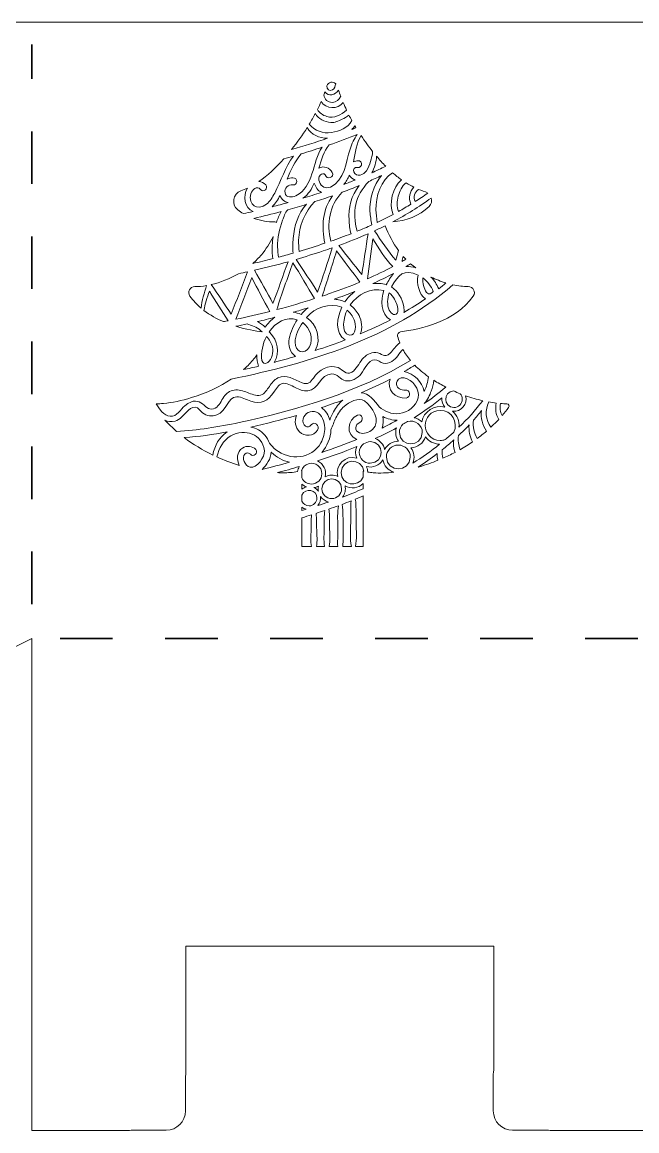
# Model space of a CAD drawing. Extents: x 8 to 992, y -718 to -282.
# Drawn here: x 504.6 to 745.9, y -717.6 to -282.5 of the extents above; entities that cross this region are included whole.
import ezdxf

# ---------------------------------------------------------------- set-up
doc = ezdxf.new("R2010")
doc.units = 0
doc.header["$MEASUREMENT"] = 0
doc.linetypes.add('AI-Linetype-1', pattern=[41.240002, 20.620001, -20.620001])
doc.linetypes.add('AI-Linetype-5', pattern=[41.240002, 20.620001, -20.620001])
doc.layers.add('Layer 1', color=7, linetype='Continuous')

# ---------------------------------------------------------------- blocks, each defined once
blk = doc.blocks.new('block 2')
at = {"layer": 'Layer 1', "lineweight": 0}
for points, knots in [([(515.73, -282.5), (515.73, -282.5), (265.73, -282.5), (265.73, -282.5), (265.73, -282.5), (259.42, -282.5), (259.42, -282.5), (259.42, -282.5), (27.54, -282.5), (27.54, -282.5), (27.54, -282.5), (27.54, -282.87), (27.54, -282.87), (27.54, -282.87), (26.18, -282.87), (26.18, -282.87), (26.18, -282.87), (25.18, -282.87), (25.18, -282.87), (25.18, -282.87), (7.77, -306.87), (7.77, -306.87), (7.77, -306.87), (7.77, -496.34), (7.77, -496.34), (7.77, -496.34), (25.18, -524.27), (25.18, -524.27), (25.18, -524.27), (25.32, -524.27), (25.32, -524.27), (25.32, -524.27), (26.18, -525.99), (26.18, -525.99), (26.18, -525.99), (34.86, -543.34), (34.86, -543.34), (34.86, -543.34), (85.76, -645.13), (85.76, -645.13), (85.76, -645.13), (85.76, -693.41), (85.76, -693.41), (85.76, -693.61), (85.77, -693.82), (85.77, -694.03), (85.63, -694.61), (85.55, -695.21), (85.55, -695.84), (85.55, -695.84), (85.55, -710.03), (85.55, -710.03), (85.55, -714.23), (88.95, -717.64), (93.15, -717.64), (93.15, -717.64), (107.35, -717.64), (107.35, -717.64), (107.77, -717.64), (108.17, -717.6), (108.57, -717.53), (109.02, -717.56), (109.47, -717.57), (109.93, -717.57), (109.93, -717.57), (182.44, -717.57), (182.44, -717.57), (182.85, -717.57), (183.25, -717.56), (183.65, -717.54), (184.03, -717.6), (184.41, -717.64), (184.8, -717.64), (184.8, -717.64), (199, -717.64), (199, -717.64), (203.2, -717.64), (206.61, -714.23), (206.61, -710.03), (206.61, -710.03), (206.61, -695.84), (206.61, -695.84), (206.61, -695.55), (206.59, -695.26), (206.55, -694.98), (206.59, -694.48), (206.61, -693.97), (206.61, -693.47), (206.61, -693.47), (206.61, -645.13), (206.61, -645.13), (206.61, -645.13), (257.49, -543.34), (257.49, -543.34), (257.49, -543.34), (259.42, -539.47), (259.42, -539.47), (259.42, -539.47), (267.05, -524.22), (267.05, -524.22), (267.05, -524.22), (267.05, -645.13), (267.05, -645.13), (267.05, -645.13), (363.74, -645.13), (363.75, -645.13), (364.02, -645.13), (364.29, -645.12), (364.55, -645.11), (365.04, -645.21), (365.55, -645.26), (366.07, -645.26), (366.07, -645.26), (380.27, -645.26), (380.27, -645.26), (384.47, -645.26), (387.87, -641.85), (387.87, -637.65), (387.87, -637.65), (387.87, -623.46), (387.87, -623.46), (387.87, -623.13), (387.85, -622.81), (387.81, -622.5), (387.84, -621.97), (387.86, -621.44), (387.86, -620.9), (387.86, -620.9), (387.86, -584.65), (387.86, -584.65), (387.86, -584.65), (508.4, -524.37), (508.4, -524.37), (508.4, -524.37), (508.4, -717.57), (508.4, -717.57), (508.4, -717.57), (544.66, -717.57), (544.66, -717.57), (545.56, -717.58), (546.45, -717.52), (547.33, -717.43), (547.33, -717.43), (561.11, -717.43), (561.11, -717.43), (565.31, -717.43), (568.72, -714.02), (568.72, -709.82), (568.72, -709.82), (568.72, -696.14), (568.72, -696.14), (568.82, -695.26), (568.87, -694.37), (568.88, -693.47), (568.88, -693.47), (568.88, -645.13), (568.88, -645.13), (568.88, -645.13), (689.73, -645.13), (689.73, -645.13), (689.73, -645.13), (689.73, -693.41), (689.73, -693.41), (689.73, -693.61), (689.74, -693.8), (689.74, -694), (689.63, -694.53), (689.56, -695.07), (689.56, -695.63), (689.56, -695.63), (689.56, -709.82), (689.56, -709.82), (689.56, -714.02), (692.97, -717.43), (697.17, -717.43), (697.17, -717.43), (711.26, -717.43), (711.26, -717.43), (712.13, -717.52), (713, -717.57), (713.89, -717.57), (713.89, -717.57), (750.19, -717.57), (750.19, -717.57), (750.19, -717.57), (750.19, -524.22), (750.19, -524.22), (750.19, -524.22), (871.01, -584.63), (871.01, -584.63), (871.01, -584.64), (871.02, -620.96), (871.01, -620.96), (871.01, -621.36), (871.02, -621.76), (871.04, -622.16), (870.99, -622.52), (870.96, -622.88), (870.96, -623.25), (870.96, -623.25), (870.96, -637.44), (870.96, -637.44), (870.96, -641.64), (874.36, -645.05), (878.56, -645.05), (878.56, -645.05), (892.76, -645.05), (892.76, -645.05), (892.87, -645.05), (892.97, -645.04), (893.07, -645.03), (893.77, -645.09), (894.47, -645.13), (895.18, -645.13), (895.18, -645.13), (991.86, -645.13), (991.86, -645.13), (991.86, -645.13), (991.86, -282.5), (991.86, -282.5), (991.86, -282.5), (515.73, -282.5), (515.73, -282.5)], [0, 0, 0, 0, 1, 1, 1, 2, 2, 2, 3, 3, 3, 4, 4, 4, 5, 5, 5, 6, 6, 6, 7, 7, 7, 8, 8, 8, 9, 9, 9, 10, 10, 10, 11, 11, 11, 12, 12, 12, 13, 13, 13, 14, 14, 14, 15, 15, 15, 16, 16, 16, 17, 17, 17, 18, 18, 18, 19, 19, 19, 20, 20, 20, 21, 21, 21, 22, 22, 22, 23, 23, 23, 24, 24, 24, 25, 25, 25, 26, 26, 26, 27, 27, 27, 28, 28, 28, 29, 29, 29, 30, 30, 30, 31, 31, 31, 32, 32, 32, 33, 33, 33, 34, 34, 34, 35, 35, 35, 36, 36, 36, 37, 37, 37, 38, 38, 38, 39, 39, 39, 40, 40, 40, 41, 41, 41, 42, 42, 42, 43, 43, 43, 44, 44, 44, 45, 45, 45, 46, 46, 46, 47, 47, 47, 48, 48, 48, 49, 49, 49, 50, 50, 50, 51, 51, 51, 52, 52, 52, 53, 53, 53, 54, 54, 54, 55, 55, 55, 56, 56, 56, 57, 57, 57, 58, 58, 58, 59, 59, 59, 60, 60, 60, 61, 61, 61, 62, 62, 62, 63, 63, 63, 64, 64, 64, 65, 65, 65, 66, 66, 66, 67, 67, 67, 68, 68, 68, 69, 69, 69, 70, 70, 70, 71, 71, 71, 72, 72, 72, 73, 73, 73, 74, 74, 74, 74]), ([(627.68, -306.7), (627.44, -307.59), (627.3, -308.54), (626.37, -309.06), (625.13, -309.78), (624.23, -308.69), (624.21, -307.48), (624.73, -305.91), (626.68, -305.64), (627.68, -306.7)], [0, 0, 0, 0, 1, 1, 1, 2, 2, 2, 3, 3, 3, 3]), ([(623.46, -309.82), (624.78, -311.91), (627.69, -311.09), (628.77, -309.21), (629.06, -309.98), (629.36, -310.78), (629.68, -311.6), (629.01, -312.96), (627.97, -313.86), (626.4, -313.96), (624.41, -314.11), (623.35, -312.8), (623.05, -310.98), (623.19, -310.62), (623.32, -310.23), (623.46, -309.82)], [0, 0, 0, 0, 1, 1, 1, 2, 2, 2, 3, 3, 3, 4, 4, 4, 5, 5, 5, 5]), ([(621.98, -313.6), (623.76, -316.78), (628.48, -316.75), (630.67, -314.05), (631.09, -315.05), (631.53, -316.05), (631.99, -317.05), (629.88, -318.87), (627.04, -320.44), (624.18, -319.49), (622.7, -319.04), (621.2, -318.16), (620.52, -316.73), (621.04, -315.69), (621.52, -314.65), (621.98, -313.6)], [0, 0, 0, 0, 1, 1, 1, 2, 2, 2, 3, 3, 3, 4, 4, 4, 5, 5, 5, 5]), ([(619.7, -318.34), (620.82, -320.41), (623.38, -321.62), (625.77, -321.85), (627.33, -322), (628.8, -321.27), (630.17, -320.62), (631.13, -320.17), (632.09, -319.65), (632.89, -318.95), (633.26, -319.69), (633.64, -320.43), (634.03, -321.15), (632.41, -324.06), (629.17, -325.2), (626.01, -325.8), (622.58, -326.45), (619.58, -324.99), (617.32, -322.55), (618.17, -321.14), (618.96, -319.74), (619.7, -318.34)], [0, 0, 0, 0, 1, 1, 1, 2, 2, 2, 3, 3, 3, 4, 4, 4, 5, 5, 5, 6, 6, 6, 7, 7, 7, 7]), ([(616.48, -323.89), (618.09, -326.6), (621.34, -328.11), (624.51, -328.07), (619.83, -329.67), (615.1, -331.15), (610.33, -332.5), (612.63, -329.6), (614.68, -326.74), (616.48, -323.89)], [0, 0, 0, 0, 1, 1, 1, 2, 2, 2, 3, 3, 3, 3]), ([(635.21, -323.2), (635.36, -323.44), (635.5, -323.68), (635.65, -323.91), (635.09, -324.14), (634.52, -324.37), (633.96, -324.6), (634.42, -324.18), (634.85, -323.71), (635.21, -323.2)], [0, 0, 0, 0, 1, 1, 1, 2, 2, 2, 3, 3, 3, 3]), ([(633.37, -332.29), (631.66, -337.49), (631.23, -344.63), (625.61, -347.23), (623.6, -348), (622.03, -347.18), (621.32, -345.16), (620.99, -344.24), (620.92, -343.16), (621.68, -342.42), (622.04, -342.08), (623.3, -341.54), (623.56, -342.4), (624.19, -344.46), (627.23, -343.45), (626.34, -341.54), (625.46, -339.59), (622.97, -338.69), (621.11, -339.82), (622.01, -336.51), (622.96, -333.23), (625.14, -330.67), (628.85, -329.39), (632.53, -328.02), (636.16, -326.52), (634.89, -328.24), (634.05, -330.13), (633.37, -332.29)], [0, 0, 0, 0, 1, 1, 1, 2, 2, 2, 3, 3, 3, 4, 4, 4, 5, 5, 5, 6, 6, 6, 7, 7, 7, 8, 8, 8, 9, 9, 9, 9]), ([(642.2, -333.25), (642.17, -334.56), (641.68, -335.94), (641.33, -337.13), (640.95, -338.4), (640.56, -339.71), (639.78, -340.81), (638.67, -342.56), (635.79, -343.52), (634.75, -341.18), (634.48, -340.4), (635.08, -339.21), (636.07, -339.5), (638.51, -340.13), (638.86, -335.48), (634.66, -337.25), (635.4, -333.78), (635.87, -330.05), (637.63, -326.97), (639.17, -329.26), (640.69, -331.34), (642.2, -333.25)], [0, 0, 0, 0, 1, 1, 1, 2, 2, 2, 3, 3, 3, 4, 4, 4, 5, 5, 5, 6, 6, 6, 7, 7, 7, 7]), ([(610.88, -343.58), (610.06, -343.6), (609.29, -343.8), (608.61, -344.13), (610.07, -340.6), (611.59, -337.1), (614.09, -334.21), (616.86, -333.38), (619.62, -332.51), (622.36, -331.6), (618.29, -337.46), (619.24, -347.18), (612.02, -350.65), (610.51, -351.29), (608.2, -351.58), (607.79, -349.47), (607.43, -347.65), (609.02, -346.06), (610.82, -346.36), (612.77, -346.68), (612.97, -343.51), (610.88, -343.58)], [0, 0, 0, 0, 1, 1, 1, 2, 2, 2, 3, 3, 3, 4, 4, 4, 5, 5, 5, 6, 6, 6, 7, 7, 7, 7]), ([(594.4, -349.82), (594.88, -348.28), (596.83, -346.39), (598.18, -348.19), (599.24, -349.6), (601.47, -347.62), (600.22, -346.3), (599.48, -345.52), (598.52, -345.09), (597.52, -345), (600.86, -342.76), (604.11, -339.81), (607.31, -336.15), (608.59, -335.8), (609.87, -335.44), (611.14, -335.08), (607.8, -339.27), (606.25, -344.84), (603.73, -349.56), (602.88, -351.15), (601.92, -352.8), (600.49, -353.93), (596.9, -356.72), (593.15, -354.18), (594.4, -349.82)], [0, 0, 0, 0, 1, 1, 1, 2, 2, 2, 3, 3, 3, 4, 4, 4, 5, 5, 5, 6, 6, 6, 7, 7, 7, 8, 8, 8, 8]), ([(647.32, -339.04), (645.5, -339.96), (643.67, -340.83), (641.82, -341.67), (642.97, -339.72), (643.57, -337.37), (643.73, -335.13), (644.93, -336.54), (646.12, -337.84), (647.32, -339.04)], [0, 0, 0, 0, 1, 1, 1, 2, 2, 2, 3, 3, 3, 3]), ([(630.85, -346.21), (631.75, -345.12), (632.47, -343.88), (633.04, -342.58), (633.54, -343.46), (634.35, -344.12), (635.31, -344.47), (633.83, -345.07), (632.35, -345.65), (630.85, -346.21)], [0, 0, 0, 0, 1, 1, 1, 2, 2, 2, 3, 3, 3, 3]), ([(641.14, -356.8), (641.24, -358.55), (641.57, -360.34), (641.87, -362.07), (639.97, -362.93), (638.05, -363.76), (636.11, -364.56), (634.19, -356.83), (635.11, -350.88), (640.68, -345), (642.36, -344.26), (644.03, -343.48), (645.68, -342.68), (642.56, -346.36), (640.94, -351.96), (641.14, -356.8)], [0, 0, 0, 0, 1, 1, 1, 2, 2, 2, 3, 3, 3, 4, 4, 4, 5, 5, 5, 5]), ([(650.05, -341.61), (651.18, -342.59), (652.31, -343.49), (653.51, -344.34), (649.97, -347.4), (648.49, -353.73), (650.28, -357.93), (648.21, -359.03), (646.12, -360.08), (644, -361.08), (643.75, -359.29), (643.58, -357.83), (643.46, -356.11), (643.39, -351.06), (645.43, -344.22), (650.05, -341.61)], [0, 0, 0, 0, 1, 1, 1, 2, 2, 2, 3, 3, 3, 4, 4, 4, 5, 5, 5, 5]), ([(590.49, -348.66), (591.34, -348.34), (592.18, -347.98), (593.02, -347.59), (591.07, -350.73), (591.98, -355.37), (595.23, -356.8), (593.97, -357.09), (592.7, -357.37), (591.44, -357.65), (590.67, -357.19), (589.93, -356.7), (589.23, -356.15), (586.58, -354.05), (587.32, -349.84), (590.49, -348.66)], [0, 0, 0, 0, 1, 1, 1, 2, 2, 2, 3, 3, 3, 4, 4, 4, 5, 5, 5, 5]), ([(614.83, -351.6), (616.97, -350.05), (618.33, -347.92), (619.27, -345.63), (619.74, -347.16), (620.72, -348.61), (622.07, -349.31), (619.67, -350.1), (617.25, -350.87), (614.83, -351.6)], [0, 0, 0, 0, 1, 1, 1, 2, 2, 2, 3, 3, 3, 3]), ([(636.84, -346.66), (633.84, -350.49), (632.63, -355.36), (632.92, -360.13), (633.01, -361.73), (633.08, -363.87), (633.75, -365.51), (631.1, -366.56), (628.42, -367.55), (625.72, -368.48), (624.17, -361.58), (625.06, -354.45), (630.23, -349.28), (630.36, -349.3), (630.49, -349.25), (630.58, -349.13), (632.68, -348.34), (634.77, -347.52), (636.84, -346.66)], [0, 0, 0, 0, 1, 1, 1, 2, 2, 2, 3, 3, 3, 4, 4, 4, 5, 5, 5, 6, 6, 6, 6]), ([(655.38, -345.59), (656.38, -346.21), (657.4, -346.78), (658.43, -347.28), (656.69, -348.85), (656.15, -351.62), (657.23, -353.95), (655.63, -354.93), (654.01, -355.88), (652.37, -356.79), (651.65, -354.86), (651.67, -352.8), (652.25, -350.77), (652.71, -349.15), (653.69, -346.48), (655.38, -345.59)], [0, 0, 0, 0, 1, 1, 1, 2, 2, 2, 3, 3, 3, 4, 4, 4, 5, 5, 5, 5]), ([(660.23, -348.11), (661.4, -348.68), (662.75, -348.89), (663.85, -349.57), (662.22, -350.73), (660.57, -351.84), (658.9, -352.91), (658.02, -351.07), (658.73, -349.2), (660.23, -348.11)], [0, 0, 0, 0, 1, 1, 1, 2, 2, 2, 3, 3, 3, 3]), ([(609.06, -353.28), (606.96, -353.86), (604.85, -354.43), (602.74, -354.97), (604, -353.74), (605, -352.15), (605.84, -350.5), (606.33, -352), (607.66, -353.12), (609.06, -353.28)], [0, 0, 0, 0, 1, 1, 1, 2, 2, 2, 3, 3, 3, 3]), ([(623.43, -369.27), (620.08, -370.4), (616.7, -371.46), (613.3, -372.47), (613.3, -371.01), (613.07, -369.49), (613.14, -368.07), (613.32, -362.45), (615.46, -356.86), (619.55, -352.93), (621.87, -352.19), (624.17, -351.43), (626.46, -350.62), (622.41, -355.98), (622.13, -362.94), (623.43, -369.27)], [0, 0, 0, 0, 1, 1, 1, 2, 2, 2, 3, 3, 3, 4, 4, 4, 5, 5, 5, 5]), ([(664.33, -354.86), (660.56, -358.59), (655.11, -360.5), (650.1, -360.85), (655.36, -358.08), (660.42, -354.98), (665.22, -351.51), (665.53, -352.65), (665.28, -353.92), (664.33, -354.86)], [0, 0, 0, 0, 1, 1, 1, 2, 2, 2, 3, 3, 3, 3]), ([(610.99, -373.14), (609.07, -373.69), (607.14, -374.23), (605.21, -374.74), (605.15, -373.43), (604.86, -372.08), (604.86, -370.78), (604.85, -367.17), (605.52, -363.57), (606.83, -360.21), (607.27, -359.06), (607.84, -357.15), (608.86, -356.14), (611.32, -355.45), (613.76, -354.73), (616.19, -353.98), (612.94, -357.55), (611.35, -362.58), (611, -367.38), (610.86, -369.1), (610.64, -371.3), (610.99, -373.14)], [0, 0, 0, 0, 1, 1, 1, 2, 2, 2, 3, 3, 3, 4, 4, 4, 5, 5, 5, 6, 6, 6, 7, 7, 7, 7]), ([(606.31, -356.84), (605.55, -358.18), (604.94, -359.61), (604.44, -361.06), (604.25, -360.95), (604.01, -360.91), (603.77, -360.91), (601.11, -360.91), (598.25, -360.46), (595.53, -359.52), (599.14, -358.7), (602.73, -357.8), (606.31, -356.84)], [0, 0, 0, 0, 1, 1, 1, 2, 2, 2, 3, 3, 3, 4, 4, 4, 4]), ([(642.95, -364.39), (644.32, -363.75), (645.69, -363.1), (647.05, -362.42), (648.46, -365.87), (650.26, -369.15), (652.32, -372.12), (651.99, -373.39), (651.66, -374.65), (651.33, -375.92), (648.19, -372.34), (645.55, -368.36), (642.95, -364.39)], [0, 0, 0, 0, 1, 1, 1, 2, 2, 2, 3, 3, 3, 4, 4, 4, 4]), ([(598.5, -373.81), (600.32, -371.63), (601.77, -369.21), (603.08, -366.68), (602.92, -367.8), (602.81, -368.92), (602.78, -370.06), (602.74, -371.66), (602.63, -373.66), (603.08, -375.3), (600.42, -375.98), (597.77, -376.63), (595.1, -377.24), (596.34, -376.16), (597.48, -375.02), (598.5, -373.81)], [0, 0, 0, 0, 1, 1, 1, 2, 2, 2, 3, 3, 3, 4, 4, 4, 5, 5, 5, 5]), ([(628.94, -370.15), (632.81, -368.74), (636.64, -367.21), (640.41, -365.54), (639.61, -370.89), (638.74, -376.23), (637.95, -381.58), (634.97, -377.76), (631.97, -373.95), (628.94, -370.15)], [0, 0, 0, 0, 1, 1, 1, 2, 2, 2, 3, 3, 3, 3]), ([(642.32, -367.58), (644.59, -371.41), (647.01, -375.29), (650.13, -378.42), (646.86, -380.16), (643.52, -381.77), (640.12, -383.26), (640.9, -378.04), (641.59, -372.81), (642.32, -367.58)], [0, 0, 0, 0, 1, 1, 1, 2, 2, 2, 3, 3, 3, 3]), ([(612.14, -375.61), (615.69, -374.57), (619.22, -373.47), (622.73, -372.31), (623.94, -371.91), (625.15, -371.5), (626.35, -371.08), (624.56, -376.9), (622.58, -382.7), (620.6, -388.47), (617.87, -384.12), (614.99, -379.88), (612.14, -375.61)], [0, 0, 0, 0, 1, 1, 1, 2, 2, 2, 3, 3, 3, 4, 4, 4, 4]), ([(625.69, -388.91), (624.61, -389.28), (623.52, -389.65), (622.44, -390.01), (624.29, -384.11), (626.21, -378.18), (628.02, -372.27), (631.07, -376.36), (634.14, -380.44), (637.23, -384.51), (633.43, -386.1), (629.58, -387.56), (625.69, -388.91)], [0, 0, 0, 0, 1, 1, 1, 2, 2, 2, 3, 3, 3, 4, 4, 4, 4]), ([(603.05, -392.87), (600.79, -388.47), (598.17, -384.21), (595.8, -379.87), (600.22, -378.86), (604.62, -377.74), (608.98, -376.52), (606.96, -381.95), (605.17, -387.48), (603.05, -392.87)], [0, 0, 0, 0, 1, 1, 1, 2, 2, 2, 3, 3, 3, 3]), ([(604.57, -395.32), (606.4, -389.22), (608.8, -383.07), (610.84, -376.93), (613.82, -381.53), (616.45, -386.38), (619.42, -391), (614.52, -392.57), (609.56, -394.01), (604.57, -395.32)], [0, 0, 0, 0, 1, 1, 1, 2, 2, 2, 3, 3, 3, 3]), ([(653.73, -376.44), (653.87, -375.77), (654.02, -375.09), (654.16, -374.42), (654.5, -374.81), (654.86, -375.19), (655.23, -375.57), (654.73, -375.86), (654.23, -376.15), (653.73, -376.44)], [0, 0, 0, 0, 1, 1, 1, 2, 2, 2, 3, 3, 3, 3]), ([(655.27, -378.4), (655.88, -378.04), (656.49, -377.68), (657.1, -377.31), (657.76, -377.88), (658.45, -378.43), (659.16, -378.96), (657.89, -378.55), (656.56, -378.31), (655.27, -378.4)], [0, 0, 0, 0, 1, 1, 1, 2, 2, 2, 3, 3, 3, 3]), ([(589.51, -381.22), (590.7, -380.98), (591.89, -380.74), (593.08, -380.48), (590.94, -386.03), (588.81, -391.59), (586.68, -397.14), (584.11, -393.23), (581.51, -389.33), (578.79, -385.52), (582.37, -384.69), (586.07, -383.22), (589.51, -381.22)], [0, 0, 0, 0, 1, 1, 1, 2, 2, 2, 3, 3, 3, 4, 4, 4, 4]), ([(601.88, -396.02), (597.42, -397.15), (592.95, -398.19), (588.45, -399.11), (590.54, -393.63), (592.62, -388.16), (594.7, -382.69), (597.05, -387.15), (599.27, -391.72), (601.88, -396.02)], [0, 0, 0, 0, 1, 1, 1, 2, 2, 2, 3, 3, 3, 3]), ([(650.34, -381.14), (649.27, -382.52), (648.37, -384.01), (647.56, -385.53), (645.8, -384.99), (644, -384.88), (642.25, -385.13), (644.98, -383.88), (647.69, -382.55), (650.34, -381.14)], [0, 0, 0, 0, 1, 1, 1, 2, 2, 2, 3, 3, 3, 3]), ([(654.42, -394.17), (653.85, -391.04), (652.27, -388.07), (649.59, -386.44), (652.14, -381.59), (654.52, -379.18), (660.01, -381.82), (659.44, -385.02), (660.29, -389.34), (662.93, -391.05), (660.17, -392.98), (657.34, -394.77), (654.43, -396.45), (654.58, -395.7), (654.56, -394.91), (654.42, -394.17)], [0, 0, 0, 0, 1, 1, 1, 2, 2, 2, 3, 3, 3, 4, 4, 4, 5, 5, 5, 5]), ([(661.87, -382.9), (663.76, -384.24), (665.13, -386.07), (666.02, -388.24), (665.17, -388.86), (664.35, -389.77), (663.4, -388.61), (662.19, -387.01), (661.78, -384.86), (661.87, -382.9)], [0, 0, 0, 0, 1, 1, 1, 2, 2, 2, 3, 3, 3, 3]), ([(665.07, -382.52), (667.01, -383.47), (669, -384.26), (670.98, -384.86), (670.05, -385.65), (669.1, -386.42), (668.14, -387.18), (667.4, -385.43), (666.38, -383.84), (665.07, -382.52)], [0, 0, 0, 0, 1, 1, 1, 2, 2, 2, 3, 3, 3, 3]), ([(557.26, -432.28), (558.09, -432.27), (559, -432.23), (560.1, -432.13), (563.57, -431.82), (567.16, -431.08), (571.09, -429.86), (576.96, -428.02), (582.22, -425.56), (586.66, -422.61), (617.53, -416.22), (649.58, -406.7), (673.68, -385.56), (675.77, -386.02), (677.79, -386.26), (679.71, -386.25), (681.67, -386.25), (682.82, -388.43), (681.68, -390.03), (674.56, -400.03), (661.12, -403.1), (653.09, -404.04), (652.36, -404.11), (651.82, -405.04), (652.01, -405.71), (652.23, -406.6), (652.52, -407.48), (652.86, -408.35), (651.31, -409.47), (650.42, -411.13), (649.04, -412.45), (646.74, -414.73), (645.83, -412.25), (643.47, -412.11), (641.39, -412), (639.43, -413.24), (638.13, -414.78), (636.75, -416.41), (635.89, -418.8), (633.96, -419.9), (631.64, -421.22), (630.61, -418.87), (628.64, -418.09), (624.94, -416.69), (620.97, -419.07), (618.96, -422.16), (617.76, -423.91), (616.68, -424.87), (614.54, -424.07), (611.43, -422.89), (608.38, -420.33), (604.95, -422.12), (603.51, -422.86), (602.55, -424.16), (601.65, -425.46), (600.76, -426.73), (599.79, -428.44), (598.19, -428.88), (596.49, -429.35), (594.59, -428.42), (593.03, -427.84), (591.37, -427.23), (589.63, -426.61), (587.83, -426.87), (586.08, -427.12), (584.74, -428.17), (583.73, -429.58), (582.71, -431), (582.02, -433.12), (580.42, -434), (576.13, -436.34), (575.33, -427.6), (568.47, -433.02), (566.75, -434.5), (565.3, -437.34), (562.71, -437.2), (560.09, -437.05), (558.5, -434.4), (557.26, -432.28)], [0, 0, 0, 0, 1, 1, 1, 2, 2, 2, 3, 3, 3, 4, 4, 4, 5, 5, 5, 6, 6, 6, 7, 7, 7, 8, 8, 8, 9, 9, 9, 10, 10, 10, 11, 11, 11, 12, 12, 12, 13, 13, 13, 14, 14, 14, 15, 15, 15, 16, 16, 16, 17, 17, 17, 18, 18, 18, 19, 19, 19, 20, 20, 20, 21, 21, 21, 22, 22, 22, 23, 23, 23, 24, 24, 24, 25, 25, 25, 26, 26, 26, 26]), ([(572.39, -386.29), (573.87, -386.29), (575.41, -386.15), (576.99, -385.87), (576.1, -388.74), (575.18, -391.73), (574.83, -394.73), (573.2, -393.35), (571.71, -391.79), (570.42, -389.99), (569.31, -388.43), (570.47, -386.28), (572.39, -386.29)], [0, 0, 0, 0, 1, 1, 1, 2, 2, 2, 3, 3, 3, 4, 4, 4, 4]), ([(636.85, -397.6), (636.04, -395.97), (634.83, -394.57), (633.38, -393.5), (636.25, -389.36), (641.53, -386.49), (646.59, -387.79), (645.32, -391.48), (645.28, -397.2), (649.21, -399.32), (645.34, -401.34), (641.38, -403.18), (637.36, -404.87), (638.34, -402.61), (637.91, -399.76), (636.85, -397.6)], [0, 0, 0, 0, 1, 1, 1, 2, 2, 2, 3, 3, 3, 4, 4, 4, 5, 5, 5, 5]), ([(585.53, -399.68), (584.89, -399.81), (584.24, -399.93), (583.59, -400.04), (580.97, -398.91), (578.36, -397.47), (575.97, -395.65), (576.37, -393.1), (577.21, -390.56), (578.14, -388.13), (580.53, -392.03), (583.03, -395.86), (585.53, -399.68)], [0, 0, 0, 0, 1, 1, 1, 2, 2, 2, 3, 3, 3, 4, 4, 4, 4]), ([(635.21, -388.16), (633.69, -389.31), (632.35, -390.71), (631.3, -392.27), (630.48, -391.9), (629.63, -391.62), (628.75, -391.44), (628.2, -391.33), (627.65, -391.26), (627.12, -391.22), (629.83, -390.26), (632.53, -389.24), (635.21, -388.16)], [0, 0, 0, 0, 1, 1, 1, 2, 2, 2, 3, 3, 3, 4, 4, 4, 4]), ([(648.74, -395.56), (647.74, -393.45), (647.98, -390.89), (648.66, -388.72), (649.6, -389.35), (650.31, -390.24), (650.83, -391.26), (651.48, -392.56), (652.38, -394.61), (652.03, -396.08), (651.48, -398.36), (649.42, -396.9), (648.74, -395.56)], [0, 0, 0, 0, 1, 1, 1, 2, 2, 2, 3, 3, 3, 4, 4, 4, 4]), ([(616.86, -394.61), (615.89, -395.38), (614.99, -396.25), (614.17, -397.2), (613.15, -396.77), (612.06, -396.48), (610.93, -396.38), (612.91, -395.81), (614.89, -395.22), (616.86, -394.61)], [0, 0, 0, 0, 1, 1, 1, 2, 2, 2, 3, 3, 3, 3]), ([(616.27, -398.4), (619.52, -394.49), (625.33, -392.48), (630.07, -394.42), (628.24, -398.36), (627.15, -404.59), (631.44, -407.23), (627.53, -408.72), (623.58, -410.08), (619.6, -411.36), (622.24, -406.73), (620.18, -401.11), (616.27, -398.4)], [0, 0, 0, 0, 1, 1, 1, 2, 2, 2, 3, 3, 3, 4, 4, 4, 4]), ([(632.15, -395.59), (633.37, -396.51), (634.37, -397.76), (634.98, -399.38), (635.58, -400.97), (635.96, -405.75), (633.05, -405.35), (629.4, -404.62), (630.99, -397.83), (632.15, -395.59)], [0, 0, 0, 0, 1, 1, 1, 2, 2, 2, 3, 3, 3, 3]), ([(603.83, -398.32), (602.33, -399.35), (601.05, -400.72), (600.01, -402.27), (599.12, -401.37), (598.11, -400.54), (596.96, -400.02), (599.26, -399.49), (601.55, -398.92), (603.83, -398.32)], [0, 0, 0, 0, 1, 1, 1, 2, 2, 2, 3, 3, 3, 3]), ([(601.85, -404.3), (601.76, -404.2), (601.68, -404.11), (601.59, -404.01), (603.92, -400.51), (608.32, -397.8), (612.56, -399.32), (609.96, -403.38), (607.07, -410.2), (611.97, -413.69), (609.16, -414.51), (606.33, -415.28), (603.5, -416.02), (606.07, -412.09), (604.85, -407.5), (601.85, -404.3)], [0, 0, 0, 0, 1, 1, 1, 2, 2, 2, 3, 3, 3, 4, 4, 4, 5, 5, 5, 5]), ([(588.49, -401.84), (589.99, -401.55), (591.49, -401.24), (592.99, -400.91), (593.12, -401.04), (593.3, -401.14), (593.52, -401.2), (595.65, -401.71), (597.23, -402.53), (598.77, -404.01), (596.25, -403.71), (592.53, -403.09), (588.49, -401.84)], [0, 0, 0, 0, 1, 1, 1, 2, 2, 2, 3, 3, 3, 4, 4, 4, 4]), ([(611.75, -408.12), (611.77, -405.47), (613.26, -402.6), (614.72, -400.42), (617.54, -402.43), (619.05, -406.7), (617.38, -409.9), (615.37, -413.32), (611.72, -411.9), (611.75, -408.12)], [0, 0, 0, 0, 1, 1, 1, 2, 2, 2, 3, 3, 3, 3]), ([(600.5, -405.81), (601.59, -407.04), (602.54, -408.41), (602.85, -410.03), (603.22, -411.99), (602.76, -414.86), (600.99, -416.07), (599.78, -416.89), (599.07, -416.36), (598.63, -415.34), (598.37, -412.06), (598.99, -408.72), (600.5, -405.81)], [0, 0, 0, 0, 1, 1, 1, 2, 2, 2, 3, 3, 3, 4, 4, 4, 4]), ([(565.23, -443.1), (563.59, -441.69), (562.05, -440.2), (560.61, -438.65), (561.76, -439.29), (563.11, -439.52), (564.66, -439.05), (566.59, -438.47), (567.86, -436.83), (569.19, -435.44), (570.01, -434.59), (571.25, -433.46), (572.53, -433.55), (573.77, -433.64), (574.49, -435.15), (575.39, -435.84), (576.96, -437.05), (579.14, -437.36), (581, -436.67), (585.03, -435.31), (585.13, -429.42), (588.86, -429.53), (590.75, -429.6), (592.57, -430.64), (594.35, -431.21), (598.38, -432.56), (601.14, -431.2), (603.38, -427.74), (604.23, -426.52), (605.18, -424.78), (606.73, -424.35), (608.46, -423.87), (610.3, -425.12), (611.77, -425.86), (613.31, -426.63), (614.98, -427.41), (616.75, -427.21), (621.15, -426.69), (621.39, -420.83), (626.18, -420.54), (628.45, -420.42), (629.44, -422.81), (631.57, -423.23), (633.95, -423.71), (636.26, -422.26), (637.69, -420.46), (639.08, -418.7), (640.4, -415.11), (643.03, -414.98), (644.25, -414.92), (645.17, -416.11), (646.36, -416.34), (647.51, -416.57), (648.69, -416.23), (649.69, -415.67), (651.65, -414.56), (652.52, -412.42), (654.1, -410.99), (654.91, -412.47), (655.9, -413.9), (657.07, -415.29), (636.52, -427.71), (613.09, -434.52), (589.78, -439.66), (581.69, -441.37), (573.49, -442.66), (565.23, -443.1)], [0, 0, 0, 0, 1, 1, 1, 2, 2, 2, 3, 3, 3, 4, 4, 4, 5, 5, 5, 6, 6, 6, 7, 7, 7, 8, 8, 8, 9, 9, 9, 10, 10, 10, 11, 11, 11, 12, 12, 12, 13, 13, 13, 14, 14, 14, 15, 15, 15, 16, 16, 16, 17, 17, 17, 18, 18, 18, 19, 19, 19, 20, 20, 20, 21, 21, 21, 22, 22, 22, 22]), ([(597.33, -417.55), (595.4, -418.01), (593.47, -418.45), (591.53, -418.87), (592.13, -418.34), (592.72, -417.8), (593.27, -417.24), (594.59, -415.91), (595.74, -414.54), (596.71, -413.13), (596.71, -414.63), (596.93, -416.11), (597.33, -417.55)], [0, 0, 0, 0, 1, 1, 1, 2, 2, 2, 3, 3, 3, 4, 4, 4, 4]), ([(654.51, -419.67), (655.94, -418.84), (657.35, -418), (658.75, -417.12), (660.31, -418.71), (662.11, -420.22), (664.14, -421.66), (663.82, -423.64), (663.39, -425.62), (662.4, -427.43), (661.62, -423.71), (658.4, -420.31), (654.51, -419.67)], [0, 0, 0, 0, 1, 1, 1, 2, 2, 2, 3, 3, 3, 4, 4, 4, 4]), ([(644.7, -433.48), (643.07, -431.05), (640.74, -428.14), (637.65, -427.97), (641.53, -426.34), (645.35, -424.57), (649.08, -422.63), (647.48, -426.54), (651.18, -430.42), (655.3, -430.02), (657.31, -429.82), (657, -426.67), (654.97, -426.88), (653.48, -427.04), (651.75, -426.29), (651.59, -424.62), (651.43, -422.88), (652.94, -421.84), (654.55, -422.11), (657.91, -422.67), (660.74, -426.53), (660.04, -429.88), (659.33, -433.31), (656.04, -435.7), (652.69, -436.11), (649.41, -436.51), (647.08, -435.27), (644.7, -433.48)], [0, 0, 0, 0, 1, 1, 1, 2, 2, 2, 3, 3, 3, 4, 4, 4, 5, 5, 5, 6, 6, 6, 7, 7, 7, 8, 8, 8, 9, 9, 9, 9]), ([(662.46, -432.2), (663.74, -430.86), (664.65, -428.73), (665.2, -427.33), (665.75, -425.96), (666.14, -424.49), (666.17, -423.03), (667.7, -424), (669.31, -424.91), (670.91, -425.74), (668.19, -428.04), (665.37, -430.2), (662.46, -432.2)], [0, 0, 0, 0, 1, 1, 1, 2, 2, 2, 3, 3, 3, 4, 4, 4, 4]), ([(636.3, -436.74), (632.1, -438.33), (631.56, -444.56), (636.02, -446.25), (631.47, -448.12), (626.85, -449.8), (622.19, -451.34), (624.38, -448.96), (625.7, -445.74), (625.83, -442.49), (626.54, -440.95), (627.02, -439.28), (627.79, -437.77), (628.63, -436.12), (629.67, -434.58), (631.02, -433.31), (632.77, -431.61), (636.7, -429.56), (639, -431.07), (642.05, -433.52), (645.74, -438.92), (642.11, -442.4), (640.92, -443.45), (638.6, -444.26), (637.03, -443.7), (634.99, -442.97), (635.21, -440.33), (637.11, -439.64), (638.94, -438.97), (638.09, -436.03), (636.3, -436.74)], [0, 0, 0, 0, 1, 1, 1, 2, 2, 2, 3, 3, 3, 4, 4, 4, 5, 5, 5, 6, 6, 6, 7, 7, 7, 8, 8, 8, 9, 9, 9, 10, 10, 10, 10]), ([(669.4, -430), (669.25, -431.32), (669.71, -432.66), (670.54, -433.6), (666.47, -432.51), (662.16, -435.36), (661.47, -439.41), (660.66, -438.58), (659.62, -437.98), (658.44, -437.73), (662.24, -435.36), (665.91, -432.79), (669.4, -430)], [0, 0, 0, 0, 1, 1, 1, 2, 2, 2, 3, 3, 3, 4, 4, 4, 4]), ([(674.01, -427.24), (674.84, -427.61), (675.69, -427.97), (676.54, -428.31), (677.06, -428.89), (677.38, -429.66), (677.38, -430.5), (677.38, -432.3), (675.92, -433.76), (674.12, -433.76), (669.86, -433.62), (669.76, -427.51), (674.01, -427.24)], [0, 0, 0, 0, 1, 1, 1, 2, 2, 2, 3, 3, 3, 4, 4, 4, 4]), ([(673.6, -435.21), (676.91, -435.64), (679.69, -432.26), (678.65, -429.11), (680.88, -429.9), (683.14, -430.56), (685.4, -431.07), (682.58, -434.76), (679.45, -438.23), (676.1, -441.47), (676.35, -439.07), (675.32, -436.69), (673.6, -435.21)], [0, 0, 0, 0, 1, 1, 1, 2, 2, 2, 3, 3, 3, 4, 4, 4, 4]), ([(613.51, -443.32), (615.5, -445.23), (619.05, -445.05), (620.56, -442.62), (621.64, -440.89), (619.19, -438.84), (618.04, -440.6), (617.54, -441.37), (616.6, -441.63), (615.8, -441.08), (614.93, -440.48), (614.71, -439.18), (614.92, -438.21), (615.41, -435.92), (617.97, -434.63), (620.13, -435.53), (622.38, -436.48), (623.27, -439.4), (623.37, -441.64), (623.46, -443.71), (622.87, -445.79), (621.86, -447.6), (618.3, -454.11), (609.65, -454.64), (604.14, -450.29), (603.13, -449.56), (602.41, -448.67), (601.74, -447.74), (601.29, -446.59), (600.63, -445.51), (599.84, -444.57), (598.36, -442.8), (596.43, -441.82), (594.35, -441.44), (600.36, -440.11), (606.34, -438.56), (612.25, -436.83), (611.41, -439.02), (611.74, -441.64), (613.51, -443.32)], [0, 0, 0, 0, 1, 1, 1, 2, 2, 2, 3, 3, 3, 4, 4, 4, 5, 5, 5, 6, 6, 6, 7, 7, 7, 8, 8, 8, 9, 9, 9, 10, 10, 10, 11, 11, 11, 12, 12, 12, 13, 13, 13, 13]), ([(622.11, -433.76), (624.94, -432.84), (627.74, -431.85), (630.53, -430.81), (629, -432.1), (627.75, -433.7), (626.8, -435.48), (626.28, -436.46), (625.78, -437.55), (625.39, -438.68), (624.86, -436.75), (623.74, -434.88), (622.11, -433.76)], [0, 0, 0, 0, 1, 1, 1, 2, 2, 2, 3, 3, 3, 4, 4, 4, 4]), ([(674.03, -443.42), (672.93, -444.43), (671.81, -445.41), (670.67, -446.36), (670.06, -446.57), (669.42, -446.69), (668.74, -446.69), (660.9, -446.4), (660.9, -435.14), (668.74, -434.85), (673.07, -434.77), (676.04, -439.61), (674.03, -443.42)], [0, 0, 0, 0, 1, 1, 1, 2, 2, 2, 3, 3, 3, 4, 4, 4, 4]), ([(683.27, -445.9), (681.97, -443.82), (681.47, -441.23), (681.75, -438.73), (682.85, -437.51), (683.89, -436.24), (684.91, -434.96), (684.48, -437.79), (685.31, -440.64), (686.89, -443.03), (685.73, -444.02), (684.52, -444.98), (683.27, -445.9)], [0, 0, 0, 0, 1, 1, 1, 2, 2, 2, 3, 3, 3, 4, 4, 4, 4]), ([(688.63, -441.47), (686.44, -438.69), (686.31, -434.71), (687.79, -431.55), (688.78, -431.73), (689.76, -431.88), (690.74, -432), (690.21, -434.3), (690.53, -436.38), (691.71, -438.39), (690.73, -439.45), (689.7, -440.48), (688.63, -441.47)], [0, 0, 0, 0, 1, 1, 1, 2, 2, 2, 3, 3, 3, 4, 4, 4, 4]), ([(695.6, -433.71), (694.8, -434.78), (693.96, -435.84), (693.07, -436.86), (692.22, -435.56), (692.02, -433.73), (692.36, -432.17), (693.27, -432.25), (694.09, -432.29), (694.86, -432.29), (695.6, -432.29), (696.03, -433.12), (695.6, -433.71)], [0, 0, 0, 0, 1, 1, 1, 2, 2, 2, 3, 3, 3, 4, 4, 4, 4]), ([(646.24, -437.26), (647.99, -438.23), (650.02, -438.75), (651.86, -438.73), (649.9, -439.81), (647.9, -440.84), (645.89, -441.83), (646.47, -440.3), (646.53, -438.75), (646.24, -437.26)], [0, 0, 0, 0, 1, 1, 1, 2, 2, 2, 3, 3, 3, 3]), ([(652.7, -443.56), (652.7, -442.29), (653.24, -441.14), (654.09, -440.32), (654.7, -439.97), (655.31, -439.62), (655.92, -439.26), (658.74, -438.36), (661.75, -440.68), (661.69, -443.56), (661.47, -449.51), (652.92, -449.51), (652.7, -443.56)], [0, 0, 0, 0, 1, 1, 1, 2, 2, 2, 3, 3, 3, 4, 4, 4, 4]), ([(568.24, -445.55), (573.9, -445.16), (579.53, -444.33), (585.01, -443.33), (581.98, -445.4), (580.1, -448.64), (579.47, -452.38), (575.44, -450.43), (571.66, -448.14), (568.24, -445.55)], [0, 0, 0, 0, 1, 1, 1, 2, 2, 2, 3, 3, 3, 3]), ([(594.09, -457.15), (593.01, -456.9), (592.15, -455.9), (591.75, -454.9), (591.39, -454), (591.26, -452.71), (592.04, -451.99), (592.64, -451.41), (593.71, -451.46), (594.21, -452.09), (595.31, -453.48), (597.45, -451.61), (596.28, -450.26), (594.94, -448.73), (592.81, -448.61), (591.13, -449.67), (588.85, -451.11), (588.67, -454.22), (589.85, -456.45), (586.8, -455.51), (583.86, -454.38), (581.03, -453.1), (581.79, -449.82), (583.47, -446.52), (586.53, -444.84), (592, -441.96), (598.89, -444.01), (599.68, -450.69), (599.98, -453.1), (596.73, -457.68), (594.09, -457.15)], [0, 0, 0, 0, 1, 1, 1, 2, 2, 2, 3, 3, 3, 4, 4, 4, 5, 5, 5, 6, 6, 6, 7, 7, 7, 8, 8, 8, 9, 9, 9, 10, 10, 10, 10]), ([(643.21, -445.93), (646.02, -444.62), (648.79, -443.24), (651.51, -441.76), (650.93, -443.49), (651.28, -445.59), (652.34, -447.01), (650.01, -446.98), (647.95, -448.27), (646.89, -450.17), (646.48, -448.2), (645.06, -446.61), (643.21, -445.93)], [0, 0, 0, 0, 1, 1, 1, 2, 2, 2, 3, 3, 3, 4, 4, 4, 4]), ([(676.5, -450.29), (675.92, -448.49), (675.61, -446.62), (675.92, -444.75), (677.34, -443.41), (678.71, -442.03), (680.05, -440.6), (679.89, -442.79), (680.33, -445.18), (681.46, -447.19), (679.87, -448.29), (678.21, -449.32), (676.5, -450.29)], [0, 0, 0, 0, 1, 1, 1, 2, 2, 2, 3, 3, 3, 4, 4, 4, 4]), ([(638.57, -448), (639.46, -447.69), (640.28, -447.05), (641.25, -447.06), (646.93, -447.27), (646.93, -455.42), (641.25, -455.63), (638.88, -455.63), (636.96, -453.71), (636.96, -451.34), (636.96, -449.99), (637.59, -448.79), (638.57, -448)], [0, 0, 0, 0, 1, 1, 1, 2, 2, 2, 3, 3, 3, 4, 4, 4, 4]), ([(657.96, -455.57), (658.81, -453.66), (658.49, -451.15), (657.23, -449.53), (659.9, -449.51), (662.16, -447.73), (662.9, -445.3), (664.2, -446.98), (666.21, -448.08), (668.48, -448.16), (665.09, -450.85), (661.59, -453.33), (657.96, -455.57)], [0, 0, 0, 0, 1, 1, 1, 2, 2, 2, 3, 3, 3, 4, 4, 4, 4]), ([(669.72, -453.66), (669.48, -452.58), (669.48, -451.51), (669.53, -450.31), (671.08, -449.08), (672.58, -447.79), (674.06, -446.47), (673.78, -448.11), (673.89, -449.8), (674.54, -451.35), (672.95, -452.18), (671.34, -452.95), (669.72, -453.66)], [0, 0, 0, 0, 1, 1, 1, 2, 2, 2, 3, 3, 3, 4, 4, 4, 4]), ([(602.38, -451.26), (602.41, -451.29), (602.45, -451.33), (602.48, -451.36), (604.39, -453.31), (606.95, -454.63), (609.61, -455.2), (606.01, -456.21), (602.39, -457.16), (598.76, -458.04), (600.65, -456.27), (602.24, -453.89), (602.38, -451.26)], [0, 0, 0, 0, 1, 1, 1, 2, 2, 2, 3, 3, 3, 4, 4, 4, 4]), ([(635.94, -453.57), (631.59, -452.24), (627.27, -456.5), (628.55, -460.86), (627.08, -460.07), (625.05, -460.1), (623.6, -460.92), (624.21, -458.4), (622.8, -455.7), (620.54, -454.69), (625.73, -453.02), (630.87, -451.18), (635.94, -449.1), (635.34, -450.46), (635.34, -452.21), (635.94, -453.57)], [0, 0, 0, 0, 1, 1, 1, 2, 2, 2, 3, 3, 3, 4, 4, 4, 5, 5, 5, 5]), ([(647.58, -453.18), (647.58, -450.59), (649.68, -448.48), (652.27, -448.48), (654.87, -448.48), (656.97, -450.59), (656.97, -453.18), (656.74, -459.4), (647.81, -459.4), (647.58, -453.18)], [0, 0, 0, 0, 1, 1, 1, 2, 2, 2, 3, 3, 3, 3]), ([(660.55, -456.97), (660.4, -457.01), (660.24, -457.05), (660.09, -457.1), (662.66, -455.44), (665.16, -453.69), (667.59, -451.83), (667.5, -452.7), (667.6, -453.6), (667.84, -454.46), (665.43, -455.43), (663, -456.27), (660.55, -456.97)], [0, 0, 0, 0, 1, 1, 1, 2, 2, 2, 3, 3, 3, 4, 4, 4, 4]), ([(614.44, -458.52), (614.44, -458.52), (614.26, -458.56), (614.26, -458.56), (614.65, -457.23), (615.71, -456.18), (617.04, -455.79), (619.59, -455.01), (622.31, -457.04), (622.26, -459.71), (622.26, -461.97), (620.43, -463.8), (618.18, -463.8), (616.51, -463.8), (615.07, -462.79), (614.44, -461.35), (614.44, -461.11), (614.44, -458.68), (614.44, -458.52)], [0, 0, 0, 0, 1, 1, 1, 2, 2, 2, 3, 3, 3, 4, 4, 4, 5, 5, 5, 6, 6, 6, 6]), ([(638.43, -461.09), (636.49, -465.49), (629.87, -464.19), (629.82, -459.3), (629.98, -453.67), (637.97, -453.24), (638.77, -458.78), (638.77, -458.78), (638.43, -458.7), (638.43, -458.7), (638.42, -458.9), (638.43, -460.84), (638.43, -461.09)], [0, 0, 0, 0, 1, 1, 1, 2, 2, 2, 3, 3, 3, 4, 4, 4, 4]), ([(642.39, -459.34), (641.7, -459.28), (640.96, -459.2), (640.26, -459.07), (640.23, -458.3), (640.06, -457.57), (639.76, -456.9), (642.22, -457.62), (645, -456.4), (646.2, -454.27), (646.62, -456.58), (648.33, -458.45), (650.55, -459.1), (647.71, -459.46), (645.12, -459.56), (642.39, -459.34)], [0, 0, 0, 0, 1, 1, 1, 2, 2, 2, 3, 3, 3, 4, 4, 4, 5, 5, 5, 5]), ([(612.69, -458.89), (610.86, -459.23), (609.04, -459.37), (607.01, -459.38), (606.29, -459.38), (605.56, -459.35), (604.81, -459.31), (607.69, -458.55), (610.55, -457.75), (613.39, -456.9), (613.04, -457.5), (612.8, -458.18), (612.69, -458.89)], [0, 0, 0, 0, 1, 1, 1, 2, 2, 2, 3, 3, 3, 4, 4, 4, 4]), ([(626.14, -469.51), (624, -469.51), (622.26, -467.78), (622.26, -465.63), (622.45, -460.49), (629.83, -460.49), (630.02, -465.63), (630.02, -467.78), (628.28, -469.51), (626.14, -469.51)], [0, 0, 0, 0, 1, 1, 1, 2, 2, 2, 3, 3, 3, 3]), ([(616.2, -464.9), (615.55, -465.05), (614.95, -465.35), (614.44, -465.75), (614.44, -465.75), (614.44, -463.81), (614.44, -463.81), (614.95, -464.28), (615.54, -464.65), (616.2, -464.9)], [0, 0, 0, 0, 1, 1, 1, 2, 2, 2, 3, 3, 3, 3]), ([(617.25, -472.37), (615.99, -472.37), (614.91, -471.61), (614.44, -470.53), (614.44, -470.53), (614.44, -468.09), (614.44, -468.09), (615.77, -465.09), (620.28, -465.98), (620.31, -469.31), (620.31, -471), (618.94, -472.37), (617.25, -472.37)], [0, 0, 0, 0, 1, 1, 1, 2, 2, 2, 3, 3, 3, 4, 4, 4, 4]), ([(620.88, -466.6), (620.43, -465.99), (619.82, -465.5), (619.13, -465.18), (619.76, -465.07), (620.36, -464.86), (620.9, -464.56), (620.76, -465.21), (620.75, -465.94), (620.88, -466.6)], [0, 0, 0, 0, 1, 1, 1, 2, 2, 2, 3, 3, 3, 3]), ([(638.43, -465.66), (635.78, -466.8), (633.09, -467.86), (630.39, -468.87), (631.31, -467.7), (631.72, -466), (631.37, -464.49), (633.53, -465.81), (636.69, -465.38), (638.43, -463.61), (638.43, -463.61), (638.43, -465.66), (638.43, -465.66)], [0, 0, 0, 0, 1, 1, 1, 2, 2, 2, 3, 3, 3, 4, 4, 4, 4]), ([(620.7, -472.24), (621.51, -471.31), (621.94, -469.95), (621.74, -468.67), (622.48, -469.74), (623.6, -470.53), (624.91, -470.84), (623.51, -471.32), (622.11, -471.79), (620.7, -472.24)], [0, 0, 0, 0, 1, 1, 1, 2, 2, 2, 3, 3, 3, 3]), ([(638.43, -488.12), (638.43, -488.21), (638.35, -488.29), (638.25, -488.29), (638.25, -488.29), (635.46, -488.29), (635.46, -488.29), (636.06, -485.31), (635.74, -482.07), (635.72, -479.06), (635.7, -477.3), (635.71, -475.53), (635.66, -473.77), (635.63, -472.49), (635.76, -471.01), (635.39, -469.74), (636.41, -469.33), (637.42, -468.91), (638.43, -468.47), (638.43, -468.47), (638.43, -488.12), (638.43, -488.12)], [0, 0, 0, 0, 1, 1, 1, 2, 2, 2, 3, 3, 3, 4, 4, 4, 5, 5, 5, 6, 6, 6, 7, 7, 7, 7]), ([(614.44, -472.86), (614.93, -473.25), (615.5, -473.53), (616.11, -473.69), (615.56, -473.87), (615, -474.04), (614.44, -474.2), (614.44, -474.2), (614.44, -472.86), (614.44, -472.86)], [0, 0, 0, 0, 1, 1, 1, 2, 2, 2, 3, 3, 3, 3]), ([(623.33, -488.29), (623.33, -488.29), (620.12, -488.29), (620.12, -488.29), (620.54, -486.18), (620.27, -483.81), (620.23, -481.73), (620.15, -479.58), (620.29, -477.41), (619.97, -475.28), (621.11, -474.92), (622.24, -474.55), (623.37, -474.17), (623.16, -476.31), (623.21, -478.51), (623.18, -480.66), (623.17, -483.1), (622.89, -485.82), (623.33, -488.29)], [0, 0, 0, 0, 1, 1, 1, 2, 2, 2, 3, 3, 3, 4, 4, 4, 5, 5, 5, 6, 6, 6, 6]), ([(628.49, -480.33), (628.49, -482), (628.48, -483.66), (628.47, -485.32), (628.48, -486.31), (628.36, -487.33), (628.54, -488.29), (628.54, -488.29), (625.14, -488.29), (625.14, -488.29), (625.57, -485.83), (625.3, -483.13), (625.29, -480.7), (625.29, -479.18), (625.27, -477.65), (625.22, -476.13), (625.19, -475.3), (625.23, -474.41), (624.97, -473.63), (626.25, -473.19), (627.52, -472.74), (628.78, -472.28), (628.26, -474.87), (628.5, -477.77), (628.49, -480.33)], [0, 0, 0, 0, 1, 1, 1, 2, 2, 2, 3, 3, 3, 4, 4, 4, 5, 5, 5, 6, 6, 6, 7, 7, 7, 8, 8, 8, 8]), ([(630.44, -488.29), (630.8, -485.88), (630.54, -483.21), (630.6, -480.74), (630.49, -477.76), (630.72, -474.69), (630.19, -471.76), (631.39, -471.32), (632.58, -470.86), (633.77, -470.39), (633.52, -473.24), (633.64, -476.11), (633.58, -478.97), (633.55, -482), (633.23, -485.29), (633.84, -488.29), (633.84, -488.29), (630.44, -488.29), (630.44, -488.29)], [0, 0, 0, 0, 1, 1, 1, 2, 2, 2, 3, 3, 3, 4, 4, 4, 5, 5, 5, 6, 6, 6, 6]), ([(618.16, -488.29), (618.16, -488.29), (614.62, -488.29), (614.62, -488.29), (614.52, -488.29), (614.44, -488.21), (614.44, -488.12), (614.44, -488.12), (614.44, -477), (614.44, -477), (615.7, -476.63), (616.95, -476.24), (618.2, -475.85), (618.05, -477.87), (618.08, -479.89), (618.02, -481.91), (618, -483.98), (617.77, -486.23), (618.16, -488.29)], [0, 0, 0, 0, 1, 1, 1, 2, 2, 2, 3, 3, 3, 4, 4, 4, 5, 5, 5, 6, 6, 6, 6])]:
    blk.add_open_spline(points, degree=3, knots=knots, dxfattribs=at)

msp = doc.modelspace()

# ---------------------------------------------------------------- linework, layer by layer
at = {"layer": 'Layer 1', "color": 7, "linetype": 'AI-Linetype-1', "lineweight": 35, "true_color": 0xfffeff}
msp.add_lwpolyline([(508.37, -510.94), (508.37, -291.27)], dxfattribs=at)
at = {"layer": 'Layer 1', "color": 7, "linetype": 'AI-Linetype-5', "lineweight": 35, "true_color": 0xfffeff}
msp.add_lwpolyline([(519.49, -524.36), (983.98, -524.36)], dxfattribs=at)

# ---------------------------------------------------------------- block references
at = {"layer": 'Layer 1'}
msp.add_blockref('block 2', (0, 0), dxfattribs=at)

doc.saveas('drawing.dxf')
